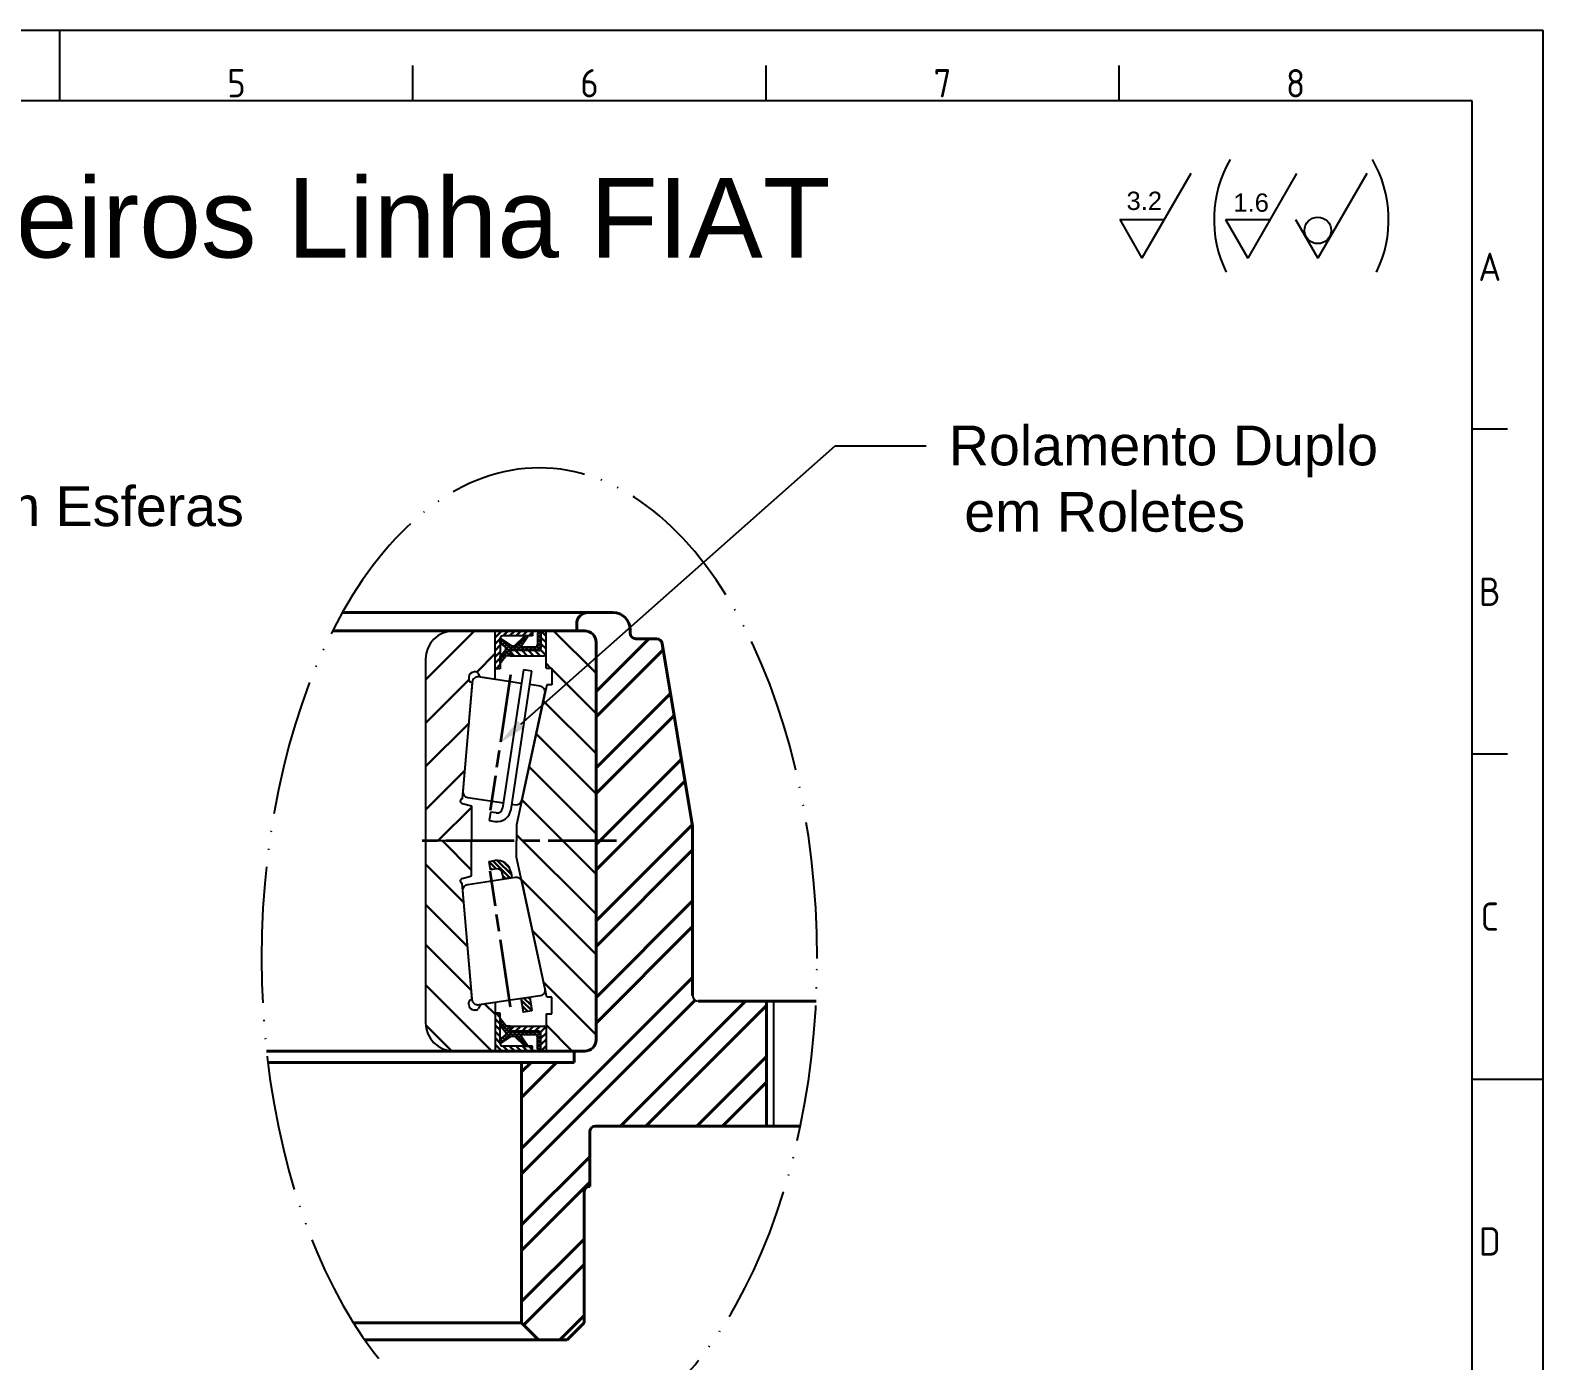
# Model space of a CAD drawing. Header units: millimetres. Extents: x 3078 to 3339, y 1209 to 1394.
# Drawn here: x 3205.4 to 3338.6, y 1276.8 to 1393.9 of the extents above; entities that cross this region are included whole.
import ezdxf
from ezdxf import colors
from ezdxf.entities.mleader import LeaderData, LeaderLine
from ezdxf.enums import TextEntityAlignment as Align
from ezdxf.math import Vec2, Vec3

# ---------------------------------------------------------------- set-up
doc = ezdxf.new("R2010")
doc.units = ezdxf.units.MM
for name, pattern in [('ACAD_ISO02W100', [15, 12, -3]), ('ACAD_ISO04W100', [30, 24, -3, 0, -3]), ('ACAD_ISO05W100', [33, 24, -3, 0, -3, 0, -3]), ('AM_ISO08W050x2', [9, 6, -0.75, 1.5, -0.75])]:
    doc.linetypes.add(name, pattern=pattern)
for name, color, linetype, lineweight in [('AM_0', 7, 'Continuous', 25), ('AM_4', 1, 'ACAD_ISO04W100', 25), ('AM_5', 3, 'Continuous', 25), ('AM_7', 4, 'Continuous', 35), ('AM_8', 40, 'ACAD_ISO02W100', 30), ('AM_BOR', 2, 'ACAD_ISO05W100', 30)]:
    doc.layers.add(name, color=color, linetype=linetype, lineweight=lineweight)
doc.styles.add('ACISOTS', font='isocp.shx', dxfattribs={"height": 1})
doc.styles.get("Standard").update_dxf_attribs({"font": 'arial.ttf'})
pattern_1 = [(315, (3051.514370261516, 1442.027245829714), (0.2121320343559643, 0.2121320343559642), [])]
pattern_2 = [(315, (3051.514370261516, 1442.027245829714), (1.767766952966369, 1.767766952966368), [])]

# ---------------------------------------------------------------- blocks, each defined once
blk = doc.blocks.new('A3 ZTL')
for p, q in [((401.174168297453, 280.8219178082171), (19.56947162426601, 280.8219178082171)), ((401.174168297453, 9.784735812133079), (401.174168297453, 280.8219178082171))]:
    blk.add_line(p, q)
at = {"layer": 'AM_BOR', "color": 135, "linetype": 'Continuous', "lineweight": 25}
for p, q in [((0, 290.6066536203501), (410.9589041095861, 290.6066536203501)), ((410.9589041095861, 290.6066536203501), (410.9589041095861, 5.684341886080801e-14))]:
    blk.add_line(p, q, dxfattribs=at)
at = {"layer": 'AM_BOR', "color": 135, "lineweight": 25}
for p, q in [((205.4794520547931, 280.8219178082171), (205.4794520547931, 290.6066536203501)), ((254.4031311154581, 280.8219178082171), (254.4031311154581, 285.7142857142836)), ((303.326810176123, 280.8219178082171), (303.326810176123, 285.7142857142836)), ((352.250489236788, 280.8219178082171), (352.250489236788, 285.7142857142836)), ((406.0665362035195, 235.3228962817988), (401.174168297453, 235.3228962817988)), ((406.0665362035195, 190.313111545987), (401.174168297453, 190.313111545987)), ((401.174168297453, 145.3033268101751), (410.9589041095861, 145.3033268101751))]:
    blk.add_line(p, q, dxfattribs=at)
at = {"layer": 'AM_BOR', "color": 135, "lineweight": 25, "style": 'ACISOTS'}
for s, p in [('5', (229.9412915851255, 283.2681017612505)), ('6', (278.8649706457905, 283.2681017612505)), ('7', (327.7886497064555, 283.2681017612505)), ('8', (376.7123287671206, 283.2681017612505)), ('A', (403.6203522504863, 257.8277886497048)), ('B', (403.6203522504863, 212.8180039138928)), ('C', (403.6203522504863, 167.808219178081)), ('D', (403.6203522504863, 122.7984344422692))]:
    blk.add_text(s, height=3.9138943248532, dxfattribs=at).set_placement(p, align=Align.MIDDLE)

msp = doc.modelspace()

# ---------------------------------------------------------------- hatches: boundary and pattern name
at = {"layer": 'AM_4', "lineweight": 40}
h = msp.add_hatch(dxfattribs=at)
h.set_pattern_fill('ANSI32', color=256, scale=0.5)
h.set_pattern_definition([(45, (0, 0), (-3.367596045400933, 3.367596045400933), []), (45, (2.245065, 0), (-3.367596045400933, 3.367596045400933), [])])
h.paths.add_polyline_path([(3270.233966632674, 1308.440248735069), (3264.233966632674, 1308.440248735069, -0.4142135623730951), (3263.733966632674, 1308.940248735069), (3263.733966632674, 1323.840248735069), (3261.053600050399, 1339.922448228722, 0.3666293647016007), (3260.560403088483, 1340.340248735069), (3258.733966632674, 1340.340248735069, -0.4142135623730951), (3258.233966632674, 1340.840248735069), (3258.233966632674, 1341.328315656583), (3255.233966632674, 1338.672149057693), (3255.233966632674, 1305.040248735069, -0.4142135623731068), (3254.233966632674, 1304.040248735069), (3253.32102836175, 1304.040248735069), (3253.32102836175, 1303.040248735069), (3248.683966632674, 1303.04024873507), (3248.683966632674, 1280.140248735069), (3250.183966632674, 1278.640248735069), (3252.683966632674, 1278.640248735069), (3254.183966632674, 1280.140248735069), (3254.183966632674, 1291.640248735069, -0.4142135623730951), (3254.683966632674, 1292.140248735069), (3254.683966632674, 1296.940248735069, -0.4142135623730951), (3255.183966632674, 1297.440248735069), (3270.233966632674, 1297.440248735069)])
at = {"layer": 'AM_8'}
h = msp.add_hatch(dxfattribs=at)
h.set_pattern_fill('_U', color=256, scale=2.7, angle=44.99999999999999, style=0, pattern_type=0)
h.set_pattern_definition([(44.99999999999999, (3051.514370261516, 1442.027245829714), (-1.909188309203678, 1.909188309203679), [])])
edge = h.paths.add_edge_path()
edge.add_arc((3244.278964787612, 1336.74784493618), 0.250000000000007, 179.432958435835, 238.1228358664834, ccw=False)
edge.add_line((3244.028977030701, 1336.750319081363), (3244.030720520033, 1336.926481333357))
edge.add_arc((3244.530696033856, 1336.921533042989), 0.5000000000000042, 90, 179.4329584358448, ccw=False)
edge.add_line((3244.530696033856, 1337.421533042989), (3244.658187740622, 1337.421533042989))
edge.add_arc((3244.658187740622, 1337.171533042989), 0.25, 25.84152750201048, 89.99999999999352, ccw=False)
edge.add_line((3244.883188511395, 1337.280503925119), (3245.041720446994, 1336.953170540228))
edge.add_line((3245.041720446993, 1336.953170540228), (3246.351013846353, 1336.756956022982))
edge.add_line((3246.351013846353, 1336.756956022982), (3246.351013846353, 1341.04024873507))
edge.add_line((3246.351013846353, 1341.04024873507), (3242.733966632674, 1341.04024873507))
edge.add_arc((3242.733966632674, 1338.54024873507), 2.5, 89.99999999999999, 180)
edge.add_line((3240.233966632674, 1338.54024873507), (3240.233966632674, 1322.54024873507))
edge.add_line((3240.233966632674, 1322.54024873507), (3244.269621480548, 1322.54024873507))
edge.add_line((3244.269621480548, 1322.54024873507), (3244.269621480548, 1325.622303800516))
edge.add_line((3244.269621480548, 1325.622303800516), (3243.467378595714, 1325.837284720613))
edge.add_arc((3243.532089138665, 1326.078764627916), 0.2499999999999981, 208.4949594349479, 254.9986281899043, ccw=False)
edge.add_line((3243.312374366905, 1325.959494266677), (3243.308557084823, 1325.966526300895))
edge.add_arc((3243.444833020643, 1326.061571194467), 0.1661465090753928, 102.3287238012183, 214.893631784416, ccw=False)
edge.add_line((3243.409357388657, 1326.223886141447), (3243.459475029002, 1326.264600051441))
edge.add_line((3243.459475029003, 1326.264600051441), (3244.324832387005, 1336.424919344375))
edge.add_line((3244.324832387006, 1336.424919344375), (3244.146939806186, 1336.535549377396))
h = msp.add_hatch(dxfattribs=at)
h.set_pattern_fill('_U', color=256, scale=0.4, angle=44.99999999999999, style=0, pattern_type=0)
h.set_pattern_definition([(44.99999999999999, (3051.514370261516, 1442.027245829714), (-0.282842712474619, 0.2828427124746191), [])])
edge = h.paths.add_edge_path()
edge.add_line((3249.651999768586, 1341.04024873507), (3246.351013846353, 1341.04024873507))
edge.add_line((3246.351013846353, 1341.04024873507), (3246.351013846353, 1337.693979149843))
edge.add_line((3246.351013846353, 1337.693979149843), (3246.801013846352, 1337.693979149843))
edge.add_line((3246.801013846353, 1337.693979149843), (3246.801013846353, 1340.390248735069))
edge.add_arc((3247.001013846353, 1340.390248735069), 0.1999999999999886, 90, 180.0000000000041, ccw=False)
edge.add_line((3247.001013846353, 1340.59024873507), (3249.651999768587, 1340.59024873507))
edge.add_line((3249.651999768586, 1340.59024873507), (3249.651999768586, 1341.04024873507))
h = msp.add_hatch(dxfattribs=at)
h.set_pattern_fill('_U', color=256, scale=0.25, angle=-45.00000000000001, style=0, double=1, pattern_type=0)
h.set_pattern_definition([(315, (3051.514370261516, 1442.027245829714), (0.1767766952966369, 0.1767766952966368), []), (44.99999999999999, (3051.514370261516, 1442.027245829714), (-0.1767766952966368, 0.1767766952966369), [])])
edge = h.paths.add_edge_path()
edge.add_line((3248.580939276301, 1339.590140437421), (3249.270339289736, 1340.59024873507))
edge.add_line((3249.270339289736, 1340.59024873507), (3248.979529466484, 1340.59024873507))
edge.add_line((3248.979529466483, 1340.59024873507), (3248.04658772018, 1339.719815817194))
edge.add_line((3248.04658772018, 1339.719815817194), (3247.784826604415, 1339.719815817194))
edge.add_line((3247.784826604415, 1339.719815817194), (3246.801013846353, 1340.384577714562))
edge.add_line((3246.801013846353, 1340.384577714562), (3246.801013846353, 1339.955967076552))
edge.add_line((3246.801013846353, 1339.955967076552), (3247.308288282304, 1339.590140437422))
edge.add_line((3247.308288282305, 1339.590140437421), (3247.308288282305, 1339.39750788241))
edge.add_line((3247.308288282305, 1339.39750788241), (3246.801013846353, 1338.774814109555))
edge.add_line((3246.801013846353, 1338.774814109555), (3246.801013846353, 1338.17164547953))
edge.add_line((3246.801013846353, 1338.17164547953), (3247.327650478649, 1338.840140437422))
edge.add_line((3247.327650478648, 1338.840140437421), (3247.677538725293, 1338.840140437421))
edge.add_line((3247.677538725293, 1338.840140437421), (3247.677538725293, 1339.290140437422))
edge.add_line((3247.677538725293, 1339.290140437422), (3250.180147572028, 1339.290140437422))
edge.add_arc((3250.180147572028, 1339.490140437422), 0.1999999999999886, -89.99999999999187, -4.083832210999156e-12)
edge.add_line((3250.380147572027, 1339.490140437422), (3250.380147572028, 1341.04024873507))
edge.add_line((3250.380147572028, 1341.04024873507), (3250.080147572028, 1340.841991485976))
edge.add_line((3250.080147572028, 1340.841991485976), (3250.080147572028, 1339.790140437422))
edge.add_arc((3249.880147572028, 1339.790140437422), 0.2000000000000171, -89.99999999999193, 3.979039320256561e-12, ccw=False)
edge.add_line((3249.880147572028, 1339.590140437421), (3248.580939276301, 1339.590140437421))
h = msp.add_hatch(dxfattribs=at)
h.set_pattern_fill('_U', color=256, scale=0.4, angle=-45.00000000000001, style=0, pattern_type=0)
h.set_pattern_definition([(315, (3051.514370261516, 1442.027245829714), (0.2828427124746191, 0.282842712474619), [])])
edge = h.paths.add_edge_path()
edge.add_line((3250.180147572028, 1339.290140437422), (3247.677538725293, 1339.290140437422))
edge.add_line((3247.677538725293, 1339.290140437422), (3247.677538725293, 1338.840140437422))
edge.add_line((3247.677538725293, 1338.840140437421), (3250.630147572027, 1338.840140437421))
edge.add_arc((3250.630147572027, 1339.040140437422), 0.2000000000000028, -90.00000000000001, -8.154942203272458e-12)
edge.add_line((3250.830147572028, 1339.040140437422), (3250.830147572028, 1341.04024873507))
edge.add_line((3250.830147572028, 1341.04024873507), (3250.380147572028, 1341.04024873507))
edge.add_line((3250.380147572028, 1341.04024873507), (3250.380147572027, 1339.490140437422))
edge.add_arc((3250.180147572028, 1339.490140437422), 0.2000000000000171, -89.99999999999193, -3.979039320256561e-12, ccw=False)
h = msp.add_hatch(dxfattribs=at)
h.set_pattern_fill('_U', color=256, scale=2.5, angle=-45.00000000000001, style=0, pattern_type=0)
h.set_pattern_definition(pattern_2)
edge = h.paths.add_edge_path()
edge.add_line((3254.233966632674, 1341.040248735069), (3250.830147572028, 1341.040248735069))
edge.add_line((3250.830147572028, 1341.04024873507), (3250.830147572028, 1337.7641084937))
edge.add_line((3250.830147572027, 1337.7641084937), (3251.345780769545, 1337.7641084937))
edge.add_line((3251.345780769546, 1337.7641084937), (3251.345780769546, 1336.297465225167))
edge.add_line((3251.345780769546, 1336.297465225167), (3250.895483017822, 1336.297465225167))
edge.add_line((3250.895483017822, 1336.297465225166), (3248.233391339825, 1323.961892168131))
edge.add_line((3248.233391339825, 1323.961892168131), (3248.233391339825, 1321.118605302008))
edge.add_line((3248.233391339825, 1321.118605302008), (3250.895483017822, 1308.783032244973))
edge.add_line((3250.895483017822, 1308.783032244973), (3251.345780769546, 1308.783032244973))
edge.add_line((3251.345780769546, 1308.783032244973), (3251.345780769546, 1307.316388976439))
edge.add_line((3251.345780769546, 1307.316388976439), (3250.830147572028, 1307.316388976439))
edge.add_line((3250.830147572027, 1307.316388976439), (3250.830147572028, 1304.04024873507))
edge.add_line((3250.830147572028, 1304.04024873507), (3254.233966632675, 1304.04024873507))
edge.add_arc((3254.233966632674, 1305.040248735069), 1, -90.00000000000001, -1.272221872585407e-14)
edge.add_line((3255.233966632674, 1305.040248735069), (3255.233966632674, 1340.040248735069))
edge.add_arc((3254.233966632674, 1340.040248735069), 1, 8.014997797288062e-13, 89.99999999999999)
h = msp.add_hatch(dxfattribs=at)
h.set_pattern_fill('_U', color=256, scale=2.5, angle=-45.00000000000001, style=0, pattern_type=0)
h.set_pattern_definition(pattern_2)
edge = h.paths.add_edge_path()
edge.add_line((3243.459475029003, 1318.815897418698), (3243.409357388657, 1318.856611328693))
edge.add_arc((3243.444833020643, 1319.018926275672), 0.1661465090753834, 145.1063682155841, 257.6712761987806, ccw=False)
edge.add_line((3243.308557084822, 1319.113971169245), (3243.312374366904, 1319.121003203463))
edge.add_arc((3243.532089138665, 1319.001732842223), 0.2499999999999963, 105.0013718101028, 151.5050405650609, ccw=False)
edge.add_line((3243.467378595714, 1319.243212749526), (3244.269621480548, 1319.458193669623))
edge.add_line((3244.269621480548, 1319.458193669623), (3244.269621480548, 1322.54024873507))
edge.add_line((3244.269621480548, 1322.54024873507), (3240.233966632674, 1322.54024873507))
edge.add_line((3240.233966632674, 1322.54024873507), (3240.233966632674, 1306.54024873507))
edge.add_arc((3242.733966632674, 1306.54024873507), 2.5, 180, 270)
edge.add_line((3242.733966632674, 1304.04024873507), (3246.351013846353, 1304.04024873507))
edge.add_line((3246.351013846353, 1304.04024873507), (3246.351013846353, 1308.323541447157))
edge.add_line((3246.351013846353, 1308.323541447157), (3245.041720446993, 1308.127326929911))
edge.add_line((3245.041720446993, 1308.127326929911), (3244.883188511394, 1307.799993545021))
edge.add_arc((3244.658187740622, 1307.90896442715), 0.249999999999984, -90, -25.84152750201048, ccw=False)
edge.add_line((3244.658187740622, 1307.65896442715), (3244.530696033856, 1307.65896442715))
edge.add_arc((3244.530696033856, 1308.15896442715), 0.5000000000000284, -179.43295843584156, -90, ccw=False)
edge.add_line((3244.030720520033, 1308.154016136783), (3244.028977030701, 1308.330178388776))
edge.add_arc((3244.278964787612, 1308.332652533959), 0.2499999999999883, 121.87716413351109, 180.567041564165, ccw=False)
edge.add_line((3244.146939806186, 1308.544948092743), (3244.324832387005, 1308.655578125765))
edge.add_line((3244.324832387006, 1308.655578125765), (3243.513182899415, 1318.185303471717))
edge.add_line((3243.513182899415, 1318.185303471717), (3243.507858388662, 1318.247819528032))
edge.add_line((3243.507858388662, 1318.247819528032), (3243.459475029003, 1318.815897418698))
h = msp.add_hatch(dxfattribs=at)
h.set_pattern_fill('_U', color=256, scale=0.3, angle=-45.00000000000001, style=0, pattern_type=0)
h.set_pattern_definition(pattern_1)
edge = h.paths.add_edge_path()
edge.add_line((3245.836008781425, 1320.743035692106), (3245.947164674717, 1320.001318517311))
edge.add_line((3245.947164674717, 1320.00131851731), (3246.441642791247, 1320.075422446171))
edge.add_arc((3246.515746720108, 1319.580944329641), 0.4999999999999998, 8.523083548875377, 98.52308354887538, ccw=False)
edge.add_line((3247.010224836638, 1319.655048258502), (3247.075410513411, 1319.220079544009))
edge.add_line((3247.075410513411, 1319.22007954401), (3247.817127688207, 1319.331235437301))
edge.add_line((3247.817127688207, 1319.331235437301), (3247.751942011434, 1319.766204151793))
edge.add_arc((3246.515746720108, 1319.580944329641), 1.249999999999969, 8.523083548874943, 98.52308354887633)
edge.add_line((3246.330486897956, 1320.817139620967), (3245.836008781425, 1320.743035692106))
h = msp.add_hatch(dxfattribs=at)
h.set_pattern_fill('_U', color=256, scale=0.3, angle=-45.00000000000001, style=0, pattern_type=0)
h.set_pattern_definition(pattern_1)
h.paths.add_polyline_path([(3248.660195763442, 1308.645179702844), (3248.834689489956, 1307.480824039664), (3249.576406664752, 1307.591979932955), (3249.401912938238, 1308.756335596135)])
h = msp.add_hatch(dxfattribs=at)
h.set_pattern_fill('_U', color=256, scale=0.4, angle=44.99999999999999, style=0, pattern_type=0)
h.set_pattern_definition([(315.0000000000002, (3051.514370261517, 1203.053251640425), (-0.2828427124746182, -0.2828427124746199), [])])
edge = h.paths.add_edge_path()
edge.add_line((3249.651999768586, 1304.04024873507), (3246.351013846353, 1304.04024873507))
edge.add_line((3246.351013846353, 1304.04024873507), (3246.351013846353, 1307.386518320296))
edge.add_line((3246.351013846353, 1307.386518320296), (3246.801013846352, 1307.386518320296))
edge.add_line((3246.801013846353, 1307.386518320296), (3246.801013846353, 1304.69024873507))
edge.add_arc((3247.001013846353, 1304.69024873507), 0.1999999999999886, -180.0000000000039, -89.99999999999984)
edge.add_line((3247.001013846353, 1304.49024873507), (3249.651999768587, 1304.49024873507))
edge.add_line((3249.651999768586, 1304.49024873507), (3249.651999768586, 1304.04024873507))
h = msp.add_hatch(dxfattribs=at)
h.set_pattern_fill('_U', color=256, scale=0.25, angle=-45.00000000000001, style=0, double=1, pattern_type=0)
h.set_pattern_definition([(45.00000000000016, (3051.514370261517, 1203.053251640425), (0.1767766952966374, -0.1767766952966363), []), (315.0000000000002, (3051.514370261517, 1203.053251640425), (-0.1767766952966363, -0.1767766952966374), [])])
edge = h.paths.add_edge_path()
edge.add_line((3248.580939276301, 1305.490357032718), (3249.270339289735, 1304.49024873507))
edge.add_line((3249.270339289736, 1304.49024873507), (3248.979529466484, 1304.49024873507))
edge.add_line((3248.979529466483, 1304.49024873507), (3248.04658772018, 1305.360681652945))
edge.add_line((3248.04658772018, 1305.360681652945), (3247.784826604415, 1305.360681652945))
edge.add_line((3247.784826604415, 1305.360681652945), (3246.801013846353, 1304.695919755578))
edge.add_line((3246.801013846353, 1304.695919755578), (3246.801013846353, 1305.124530393587))
edge.add_line((3246.801013846353, 1305.124530393587), (3247.308288282304, 1305.490357032718))
edge.add_line((3247.308288282305, 1305.490357032718), (3247.308288282305, 1305.682989587729))
edge.add_line((3247.308288282305, 1305.682989587729), (3246.801013846353, 1306.305683360584))
edge.add_line((3246.801013846353, 1306.305683360584), (3246.801013846353, 1306.908851990609))
edge.add_line((3246.801013846353, 1306.90885199061), (3247.327650478649, 1306.240357032718))
edge.add_line((3247.327650478649, 1306.240357032718), (3247.677538725293, 1306.240357032718))
edge.add_line((3247.677538725293, 1306.240357032718), (3247.677538725293, 1305.790357032718))
edge.add_line((3247.677538725293, 1305.790357032718), (3250.180147572028, 1305.790357032718))
edge.add_arc((3250.180147572028, 1305.590357032718), 0.1999999999999886, 4.320099833421409e-12, 89.99999999999199, ccw=False)
edge.add_line((3250.380147572027, 1305.590357032718), (3250.380147572028, 1304.04024873507))
edge.add_line((3250.380147572028, 1304.04024873507), (3250.080147572028, 1304.238505984163))
edge.add_line((3250.080147572028, 1304.238505984163), (3250.080147572028, 1305.290357032718))
edge.add_arc((3249.880147572028, 1305.290357032718), 0.2000000000000171, -3.905721148837198e-12, 89.99999999999203)
edge.add_line((3249.880147572028, 1305.490357032718), (3248.580939276301, 1305.490357032718))
h = msp.add_hatch(dxfattribs=at)
h.set_pattern_fill('_U', color=256, scale=0.4, angle=-45.00000000000001, style=0, pattern_type=0)
h.set_pattern_definition([(45.00000000000016, (3051.514370261517, 1203.053251640425), (0.2828427124746198, -0.2828427124746182), [])])
edge = h.paths.add_edge_path()
edge.add_line((3250.180147572028, 1305.790357032718), (3247.677538725293, 1305.790357032718))
edge.add_line((3247.677538725293, 1305.790357032718), (3247.677538725293, 1306.240357032718))
edge.add_line((3247.677538725293, 1306.240357032718), (3250.630147572027, 1306.240357032718))
edge.add_arc((3250.630147572027, 1306.040357032718), 0.2000000000000028, 8.29913915367797e-12, 90.00000000000023, ccw=False)
edge.add_line((3250.830147572028, 1306.040357032718), (3250.830147572028, 1304.04024873507))
edge.add_line((3250.830147572028, 1304.04024873507), (3250.380147572028, 1304.04024873507))
edge.add_line((3250.380147572028, 1304.04024873507), (3250.380147572028, 1305.590357032718))
edge.add_arc((3250.180147572028, 1305.590357032718), 0.2000000000000171, 4.236498835709404e-12, 89.99999999999203)

# ---------------------------------------------------------------- linework, layer by layer
at = {"layer": 'AM_0', "lineweight": 40}
for p, q in [((3254.533966632674, 1342.640248735069), (3232.899288552208, 1342.640248735069)), ((3256.733966632674, 1342.640248735069), (3254.533966632674, 1342.640248735069)), ((3242.733966632674, 1341.04024873507), (3232.0433052275, 1341.04024873507)), ((3254.233966632674, 1341.040248735069), (3242.733966632674, 1341.04024873507)), ((3253.533966632674, 1341.640248735069), (3253.533966632674, 1341.040248735069)), ((3258.233966632674, 1340.840248735069), (3258.233966632674, 1341.140248735069)), ((3255.233966632674, 1305.040248735069), (3255.233966632674, 1340.040248735069)), ((3260.560403088483, 1340.340248735069), (3258.733966632674, 1340.340248735069)), ((3263.733966632674, 1323.840248735069), (3261.053600050399, 1339.922448228722)), ((3263.733966632674, 1308.940248735069), (3263.733966632674, 1323.840248735069)), ((3274.605597183299, 1308.440248735069), (3264.233966632674, 1308.440248735069)), ((3270.233966632674, 1308.440248735069), (3270.233966632674, 1297.440248735069)), ((3226.232448676573, 1304.04024873507), (3242.733966632674, 1304.04024873507)), ((3242.733966632674, 1304.04024873507), (3254.233966632674, 1304.040248735069)), ((3253.32102836175, 1304.040248735069), (3253.32102836175, 1303.040248735069)), ((3248.683966632674, 1303.04024873507), (3226.348614333293, 1303.04024873507)), ((3253.32102836175, 1303.040248735069), (3248.683966632674, 1303.04024873507)), ((3248.683966632674, 1303.04024873507), (3248.683966632674, 1280.140248735069)), ((3254.683966632674, 1292.140248735069), (3254.683966632674, 1296.940248735069)), ((3255.183966632674, 1297.440248735069), (3273.222921617267, 1297.440248735069)), ((3254.183966632674, 1280.140248735069), (3254.183966632674, 1291.640248735069)), ((3254.683966632674, 1292.140248735069), (3254.683966632674, 1292.140248735069)), ((3248.683966632674, 1280.140248735069), (3233.875987998638, 1280.140248735069)), ((3248.683966632674, 1280.140248735069), (3250.183966632674, 1278.640248735069)), ((3252.683966632674, 1278.640248735069), (3254.183966632674, 1280.140248735069)), ((3234.871472193659, 1278.640248735069), (3250.183966632674, 1278.640248735069)), ((3250.183966632674, 1278.640248735069), (3252.683966632674, 1278.640248735069))]:
    msp.add_line(p, q, dxfattribs=at)
at = {"layer": 'AM_0'}
for p, q in [((3246.351013846353, 1336.756956022982), (3246.351013846353, 1341.04024873507)), ((3246.351013846353, 1337.693979149843), (3246.351013846353, 1341.04024873507)), ((3246.351013846353, 1341.04024873507), (3249.651999768586, 1341.04024873507)), ((3249.651999768586, 1341.04024873507), (3249.651999768586, 1340.59024873507)), ((3250.380147572028, 1341.04024873507), (3250.080147572028, 1340.841991485976)), ((3250.080147572028, 1340.841991485976), (3250.080147572028, 1339.790140437422)), ((3250.830147572028, 1341.04024873507), (3250.380147572028, 1341.04024873507)), ((3250.380147572028, 1341.04024873507), (3250.380147572027, 1339.490140437422)), ((3250.830147572027, 1337.7641084937), (3250.830147572028, 1341.04024873507)), ((3250.830147572028, 1339.040140437422), (3250.830147572028, 1341.04024873507)), ((3246.801013846353, 1340.390248735069), (3246.801013846353, 1337.693979149843)), ((3246.801013846353, 1339.955967076552), (3246.801013846353, 1340.384577714562)), ((3246.801013846353, 1340.384577714562), (3247.784826604415, 1339.719815817194)), ((3247.308288282305, 1339.590140437421), (3246.801013846353, 1339.955967076552)), ((3249.651999768586, 1340.59024873507), (3247.001013846353, 1340.59024873507)), ((3247.308288282305, 1339.39750788241), (3247.308288282305, 1339.590140437421)), ((3247.784826604415, 1339.719815817194), (3248.04658772018, 1339.719815817194)), ((3248.04658772018, 1339.719815817194), (3248.979529466483, 1340.59024873507)), ((3248.580939276301, 1339.590140437421), (3249.270339289736, 1340.59024873507)), ((3249.880147572028, 1339.590140437421), (3248.580939276301, 1339.590140437421)), ((3248.979529466483, 1340.59024873507), (3249.270339289736, 1340.59024873507)), ((3240.233966632674, 1338.54024873507), (3240.233966632674, 1306.54024873507)), ((3246.801013846353, 1338.774814109555), (3247.308288282305, 1339.39750788241)), ((3247.327650478648, 1338.840140437421), (3246.801013846353, 1338.17164547953)), ((3246.801013846353, 1338.17164547953), (3246.801013846353, 1338.774814109555)), ((3247.677538725293, 1338.840140437421), (3247.327650478648, 1338.840140437421)), ((3250.180147572028, 1339.290140437422), (3247.677538725293, 1339.290140437422)), ((3247.677538725293, 1339.290140437422), (3247.677538725293, 1338.840140437421)), ((3247.677538725293, 1338.840140437421), (3250.630147572027, 1338.840140437421)), ((3244.030720520033, 1336.926481333357), (3244.028977030701, 1336.750319081363)), ((3244.658187740622, 1337.421533042989), (3244.530696033856, 1337.421533042989)), ((3245.041720446993, 1336.953170540228), (3244.883188511395, 1337.280503925119)), ((3246.351013846353, 1336.756956022982), (3245.041720446993, 1336.953170540228)), ((3246.801013846353, 1337.693979149843), (3246.351013846353, 1337.693979149843)), ((3248.834689489956, 1337.599673430476), (3247.010224836638, 1325.425449211637)), ((3247.751942011434, 1325.314293318346), (3249.576406664752, 1337.488517537184)), ((3249.576406664752, 1337.488517537184), (3248.834689489956, 1337.599673430476)), ((3250.830147572027, 1337.7641084937), (3251.345780769546, 1337.7641084937)), ((3251.345780769546, 1337.7641084937), (3251.345780769546, 1336.297465225167)), ((3244.324832387006, 1336.424919344375), (3243.459475029003, 1326.264600051441)), ((3244.146939806186, 1336.535549377396), (3244.324832387006, 1336.424919344375)), ((3250.895483017822, 1336.297465225166), (3248.233391339825, 1323.961892168131)), ((3251.345780769546, 1336.297465225167), (3250.895483017822, 1336.297465225166)), ((3243.459475029003, 1326.264600051441), (3243.409357388657, 1326.223886141447)), ((3243.308557084822, 1325.966526300895), (3243.312374366905, 1325.959494266677)), ((3243.467378595714, 1325.837284720613), (3244.269621480548, 1325.622303800516)), ((3244.269621480548, 1325.622303800516), (3244.269621480548, 1322.54024873507)), ((3245.947164674717, 1325.079178952829), (3245.836008781425, 1324.337461778033)), ((3246.441642791247, 1325.005075023968), (3245.947164674717, 1325.079178952829)), ((3245.836008781425, 1324.337461778033), (3246.330486897956, 1324.263357849173)), ((3248.233391339825, 1323.961892168131), (3248.233391339825, 1322.54024873507)), ((3244.269621480548, 1322.54024873507), (3240.233966632674, 1322.54024873507)), ((3244.269621480548, 1319.458193669623), (3244.269621480548, 1322.54024873507)), ((3248.233391339825, 1321.118605302008), (3248.233391339825, 1322.54024873507)), ((3245.836008781425, 1320.743035692106), (3246.330486897956, 1320.817139620967)), ((3250.895483017822, 1308.783032244973), (3248.233391339825, 1321.118605302008)), ((3243.467378595714, 1319.243212749526), (3244.269621480548, 1319.458193669623)), ((3245.947164674717, 1320.00131851731), (3245.836008781425, 1320.743035692106)), ((3246.441642791247, 1320.075422446171), (3245.947164674717, 1320.00131851731)), ((3247.079452409937, 1319.193108917588), (3247.010224836638, 1319.655048258502)), ((3247.751942011434, 1319.766204151793), (3247.821169584733, 1319.30426481088)), ((3243.308557084822, 1319.113971169245), (3243.312374366905, 1319.121003203462)), ((3243.459475029003, 1318.815897418698), (3243.409357388657, 1318.856611328693)), ((3244.324832387006, 1308.655578125765), (3243.459475029003, 1318.815897418698)), ((3247.817127688207, 1319.331235437301), (3247.075410513411, 1319.22007954401)), ((3251.345780769546, 1308.783032244973), (3250.895483017822, 1308.783032244973)), ((3251.345780769546, 1307.316388976439), (3251.345780769546, 1308.783032244973)), ((3244.030720520033, 1308.154016136783), (3244.028977030701, 1308.330178388776)), ((3244.146939806186, 1308.544948092743), (3244.324832387006, 1308.655578125765)), ((3244.658187740622, 1307.65896442715), (3244.530696033856, 1307.65896442715)), ((3245.041720446993, 1308.127326929911), (3244.883188511395, 1307.79999354502)), ((3246.351013846353, 1308.323541447157), (3245.041720446993, 1308.127326929911)), ((3246.351013846353, 1308.323541447157), (3246.351013846353, 1304.04024873507)), ((3248.834689489956, 1307.480824039664), (3248.656616136512, 1308.669065712801)), ((3249.401912938238, 1308.756335596135), (3248.660195763442, 1308.645179702844)), ((3249.576406664752, 1307.591979932955), (3248.834689489956, 1307.480824039664)), ((3249.398333311307, 1308.780221606092), (3249.576406664752, 1307.591979932955)), ((3270.883966632674, 1297.440248735069), (3270.883966632674, 1308.440248735069)), ((3246.351013846353, 1307.386518320296), (3246.351013846353, 1304.04024873507)), ((3246.801013846353, 1307.386518320296), (3246.351013846353, 1307.386518320296)), ((3246.801013846353, 1304.69024873507), (3246.801013846353, 1307.386518320296)), ((3246.801013846353, 1306.90885199061), (3246.801013846353, 1306.305683360584)), ((3247.327650478649, 1306.240357032718), (3246.801013846353, 1306.90885199061)), ((3246.801013846353, 1306.305683360584), (3247.308288282305, 1305.682989587729)), ((3247.677538725293, 1306.240357032718), (3247.327650478649, 1306.240357032718)), ((3247.677538725293, 1306.240357032718), (3250.630147572027, 1306.240357032718)), ((3247.677538725293, 1305.790357032718), (3247.677538725293, 1306.240357032718)), ((3250.830147572027, 1307.316388976439), (3251.345780769546, 1307.316388976439)), ((3250.830147572027, 1307.316388976439), (3250.830147572028, 1304.04024873507)), ((3247.308288282305, 1305.490357032718), (3246.801013846353, 1305.124530393587)), ((3246.801013846353, 1304.695919755578), (3247.784826604415, 1305.360681652945)), ((3246.801013846353, 1305.124530393587), (3246.801013846353, 1304.695919755578)), ((3247.308288282305, 1305.682989587729), (3247.308288282305, 1305.490357032718)), ((3250.180147572028, 1305.790357032718), (3247.677538725293, 1305.790357032718)), ((3247.784826604415, 1305.360681652945), (3248.04658772018, 1305.360681652945)), ((3248.04658772018, 1305.360681652945), (3248.979529466483, 1304.49024873507)), ((3248.580939276301, 1305.490357032718), (3249.270339289736, 1304.49024873507)), ((3249.880147572028, 1305.490357032718), (3248.580939276301, 1305.490357032718)), ((3250.080147572028, 1304.238505984163), (3250.080147572028, 1305.290357032718)), ((3250.380147572028, 1304.04024873507), (3250.380147572027, 1305.590357032718)), ((3250.830147572028, 1306.040357032718), (3250.830147572028, 1304.04024873507)), ((3246.351013846353, 1304.04024873507), (3249.651999768586, 1304.04024873507)), ((3249.651999768586, 1304.49024873507), (3247.001013846353, 1304.49024873507)), ((3248.979529466483, 1304.49024873507), (3249.270339289736, 1304.49024873507)), ((3249.651999768586, 1304.04024873507), (3249.651999768586, 1304.49024873507)), ((3250.380147572028, 1304.04024873507), (3250.080147572028, 1304.238505984163)), ((3250.830147572028, 1304.04024873507), (3250.380147572028, 1304.04024873507))]:
    msp.add_line(p, q, dxfattribs=at)
for points in [[(3248.656616136512, 1336.411431757338), (3244.905363439441, 1336.97360539801, 0.4330232512342304), (3244.333063198204, 1336.521558806731), (3243.513182899415, 1326.895193998422, 0.3956507671995758), (3243.937275282929, 1326.35828435664), (3247.079452409937, 1325.887388552551)], [(3247.821169584733, 1325.776232659259), (3248.135856539779, 1325.729072756828, 0.3956507671996128), (3248.698708919337, 1326.118075985631), (3250.736740358251, 1335.561885120775, 0.4330232512343597), (3250.322095836415, 1336.161838125032), (3249.398333311307, 1336.300275864047)]]:
    msp.add_lwpolyline(points, format="xyb", dxfattribs=at)
msp.add_lwpolyline([(3244.333063198204, 1308.558938663408), (3243.513182899415, 1318.185303471717, -0.3956507671995758), (3243.937275282929, 1318.722213113499), (3248.135856539779, 1319.351424713311, -0.3956507671996128), (3248.698708919337, 1318.962421484508), (3250.736740358251, 1309.518612349364, -0.4330232512343597), (3250.322095836415, 1308.918659345107), (3244.905363439441, 1308.106892072129, -0.4330232512342304)], format="xyb", close=True, dxfattribs=at)
at = {"layer": 'AM_0', "lineweight": 40}
for centre, radius, start, end in [((3254.533966632674, 1341.640248735069), 1, 90, 180), ((3256.733966632674, 1341.140248735069), 1.5, 0, 90), ((3254.233966632674, 1340.040248735069), 1, 0, 90), ((3258.733966632674, 1340.840248735069), 0.5, 180, 270), ((3260.560403088483, 1339.840248735069), 0.5, 9.462322208034212, 90), ((3254.233966632674, 1305.040248735069), 1, 270, 0), ((3255.183966632674, 1296.940248735069), 0.5, 90, 180), ((3254.683966632674, 1291.640248735069), 0.5, 90, 180)]:
    msp.add_arc(centre, radius, start, end, dxfattribs=at)
at = {"layer": 'AM_0'}
for centre, radius, start, end in [((3242.733966632674, 1338.54024873507), 2.5, 90, 180), ((3247.001013846353, 1340.390248735069), 0.2, 90, 180), ((3249.880147572028, 1339.790140437422), 0.2, 270, 0), ((3250.180147572028, 1339.490140437422), 0.2, 270, 0), ((3250.630147572027, 1339.040140437422), 0.2, 270, 0), ((3244.278964787612, 1336.74784493618), 0.25, 179.4329584358349, 238.1228358664966), ((3244.530696033856, 1336.921533042989), 0.5, 90, 179.4329584358349), ((3244.658187740622, 1337.171533042989), 0.25, 25.84152750200261, 90), ((3243.444833020643, 1326.061571194467), 0.1661465090753834, 102.3287238012235, 214.8936317844317), ((3243.532089138665, 1326.078764627916), 0.25, 208.4949594349288, 254.9986281898977), ((3246.515746720108, 1325.499553140498), 1.249999999999972, 261.4769164511279, 351.4769164511149), ((3246.515746720108, 1325.499553140498), 0.5, 261.4769164511279, 351.4769164511149), ((3246.515746720108, 1319.580944329641), 1.249999999999972, 8.523083548884253, 98.52308354887211), ((3246.515746720108, 1319.580944329641), 0.5, 8.523083548884253, 98.52308354887211), ((3243.444833020643, 1319.018926275672), 0.1661465090753834, 145.1063682155682, 257.6712761987765), ((3243.532089138665, 1319.001732842223), 0.25, 105.0013718101023, 151.5050405650712), ((3264.233966632674, 1308.940248735069), 0.5, 180, 270), ((3244.278964787612, 1308.332652533959), 0.25, 121.8771641335034, 180.567041564165), ((3244.530696033856, 1308.15896442715), 0.5, 180.567041564165, 270), ((3244.658187740622, 1307.90896442715), 0.25, 270, 334.1584724979973), ((3242.733966632674, 1306.54024873507), 2.5, 180, 270), ((3250.630147572027, 1306.040357032718), 0.2, 0, 90), ((3249.880147572028, 1305.290357032718), 0.2, 0, 90), ((3250.180147572028, 1305.590357032718), 0.2, 0, 90), ((3247.001013846353, 1304.69024873507), 0.2, 180, 270)]:
    msp.add_arc(centre, radius, start, end, dxfattribs=at)
at = {"layer": 'AM_5'}
for p, q in [((3307.588709289595, 1381.292026435742), (3303.285371323163, 1373.838426435742)), ((3316.908187023914, 1381.292026435742), (3312.604849057482, 1373.838426435742)), ((3323.080412543788, 1381.292026435742), (3318.777074577356, 1373.838426435742)), ((3301.329308611149, 1377.226426435742), (3305.241434035178, 1377.226426435742)), ((3301.329308611149, 1377.226426435742), (3303.285371323163, 1373.838426435742)), ((3310.648786345468, 1377.226426435742), (3314.560911769497, 1377.226426435742)), ((3310.648786345468, 1377.226426435742), (3312.604849057482, 1373.838426435742)), ((3316.821011865341, 1377.226426435742), (3318.777074577356, 1373.838426435742))]:
    msp.add_line(p, q, dxfattribs=at)
msp.add_circle((3318.770158389476, 1376.281559104915), 1.169427879267664, dxfattribs=at)
for centre, start, end in [((3320.165041376109, 1377.218951756425), 149.816873462255, 205.9577709660288), ((3314.470497074807, 1377.218951756425), 334.0422290339711, 30.183126537745)]:
    msp.add_arc(centre, 10.53415579549808, start, end, dxfattribs=at)
at = {"layer": 'AM_5', "linetype": 'ACAD_ISO05W100', "ltscale": 0.5, "extrusion": (0, 0, -1)}
msp.add_ellipse((3250.24472899183, 1312.211102996696), major_axis=(-7.929749506642076e-15, -43.16754573461822), ratio=0.5664984755004887, start_param=-1.570796326794897, end_param=4.71238898038469, dxfattribs=at)
at = {"layer": 'AM_7', "linetype": 'AM_ISO08W050x2'}
for p, q in [((3247.705065491178, 1337.177184463179), (3245.911574012219, 1325.209636963854)), ((3257.033966632674, 1322.540248735069), (3239.933966632674, 1322.54024873507)), ((3247.705065491178, 1307.90331300696), (3245.911574012219, 1319.870860506285))]:
    msp.add_line(p, q, dxfattribs=at)

# ---------------------------------------------------------------- block references
at = {"linetype": 'ByBlock', "lineweight": 0, "xscale": 0.6352500000000001, "yscale": 0.6352500000000001, "zscale": 0.6352500000000001}
msp.add_blockref('A3 ZTL', (3077.509619536599, 1209.286357002388), dxfattribs=at)

# ---------------------------------------------------------------- texts
at = {"layer": 'AM_0', "insert": (3153.611736099082, 1380.892798383574), "char_height": 7, "attachment_point": 1}
msp.add_mtext_dynamic_manual_height_columns('Cubos Traseiros Linha FIAT', width=124.3363525982822, gutter_width=12.5, heights=[0], dxfattribs=at)
at = {"layer": 'AM_5', "char_height": 1.609999999999999, "attachment_point": 1}
for s, insert in [('3.2', (3301.933452149808, 1379.686240441424)), ('1.6', (3311.337273615585, 1379.530544942167))]:
    msp.add_mtext_dynamic_manual_height_columns(s, width=18.23778887866774, gutter_width=12.5, heights=[0], dxfattribs=dict(at, insert=insert))

# ---------------------------------------------------------------- leaders
at = {"layer": 'AM_0'}
ml = msp.add_multileader_mtext('Standard', dxfattribs=at)
ml.set_content('Rolamento Duplo \\PContato Angular em Esferas', color=256)
ml.set_leader_properties()
ml.build(insert=Vec2(0, 0))
ml.multileader.update_dxf_attribs({"arrow_head_size": 2.5})
ctx = ml.context
ctx.base_point, ctx.char_height, ctx.arrow_head_size, ctx.plane_origin = Vec3(3160.821530007913, 1357.317742911319), 3.5, 2.5, Vec3(3123.268629275039, 1331.151933635657)
notes = []
notes.append((ctx, [(0, (1, 1, 0), (3152.821530007913, 1357.317742911319), (1, 0), 8, [(0, [(3123.268629275039, 1331.151933635657)], 0, [])])]))
ctx.mtext.insert, ctx.mtext.flow_direction = Vec3(3162.821530007913, 1359.582238136421), 5
ml = msp.add_multileader_mtext('Standard', dxfattribs=at)
ml.set_content('Rolamento Duplo\\P em Roletes', color=256)
ml.set_leader_properties()
ml.build(insert=Vec2(0, 0))
ml.multileader.update_dxf_attribs({"arrow_head_size": 2.5})
ctx = ml.context
ctx.base_point, ctx.char_height, ctx.arrow_head_size, ctx.plane_origin = Vec3(3284.293180909462, 1357.317742911319), 3.5, 2.5, Vec3(3246.740280176587, 1331.151933635657)
notes.append((ctx, [(0, (1, 1, 0), (3276.293180909462, 1357.317742911319), (1, 0), 8, [(0, [(3246.740280176587, 1331.151933635657)], 0, [])])]))
ctx.mtext.insert, ctx.mtext.flow_direction = Vec3(3286.293180909462, 1359.096392297404), 5
for ctx, leaders in notes:
    for number, flags, end, landing, length, lines in leaders:
        leader = LeaderData()
        leader.index, (leader.has_last_leader_line, leader.has_dogleg_vector, leader.attachment_direction) = number, flags
        leader.last_leader_point, leader.dogleg_vector, leader.dogleg_length = Vec3(end), Vec3(landing), length
        for number, points, colour, breaks in lines:
            line = LeaderLine()
            line.index, line.vertices, line.color, line.breaks = number, Vec3.list(points), colors.encode_raw_color(colour), breaks
            leader.lines.append(line)
        ctx.leaders.append(leader)

doc.saveas('drawing.dxf')
